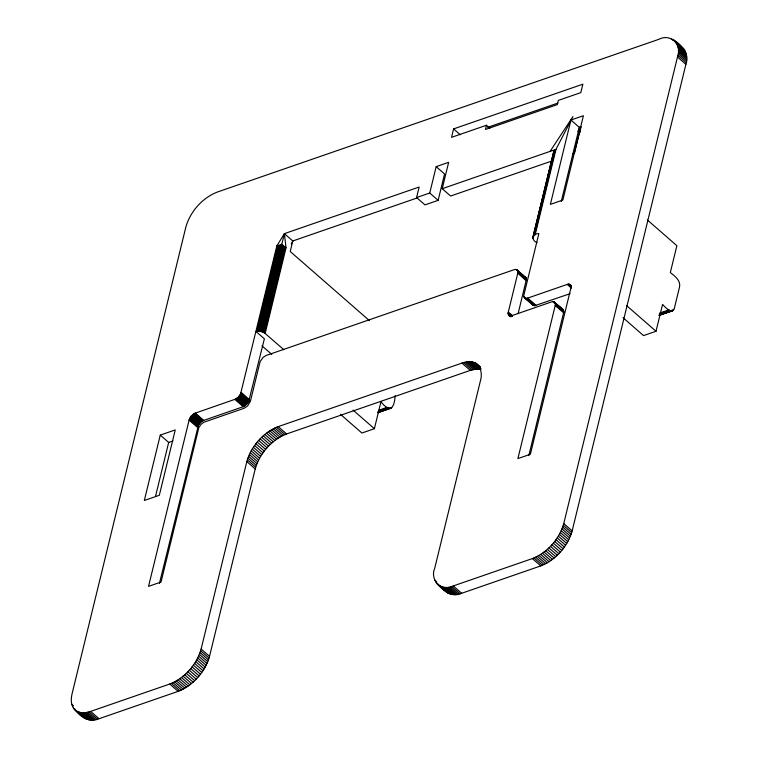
<?xml version="1.0" encoding="UTF-8"?>
<svg xmlns="http://www.w3.org/2000/svg" width="758" height="758" viewBox="0 0 758 758"><rect width="100%" height="100%" fill="white"/><g stroke="black" fill="none" stroke-linecap="round" stroke-linejoin="round"><path stroke-width="1.14" d="M472.262 361.973C480.79 363.395 482.666 373.77 480.42 380.8L434.732 568.216C429.54 579.984 441.611 592.273 453.256 585.943L532.372 558.58C547.428 552.658 559.347 539.09 563.753 523.579L677.491 57.002C682.683 45.243 670.612 32.954 658.967 39.274L217.224 192.096C202.178 198.009 190.258 211.577 185.843 227.087L72.105 693.665C70.797 699.028 70.665 705.613 74.871 709.782C80.784 717.286 89.615 722.924 99.033 718.726L178.149 691.353C193.205 685.44 205.124 671.872 209.53 656.362L255.219 468.937C259.634 453.426 271.554 439.858 286.6 433.946L470.282 370.397L476.526 369.061L480.657 369.298L472.262 361.973L468.122 361.737L463.508 362.561L278.205 426.612C263.149 432.534 251.23 446.102 246.824 461.613L201.135 649.028C196.72 664.539 184.8 678.107 169.745 684.029L90.638 711.392C85.569 713.183 79.097 713.742 74.871 709.782M435.973 582.485C442.302 589.591 451.285 598.375 461.66 593.277L540.776 565.904C555.822 559.991 567.742 546.423 572.157 530.913L685.895 64.335C689.894 53.619 681.499 44.495 672.829 39.463M536.986 242.626C530.96 240.476 532.249 233.189 538.862 233.616L524.005 294.549C522.982 296.899 525.379 299.344 527.71 298.093L567.211 284.43C569.542 283.179 571.939 285.624 570.916 287.974L530.373 454.269L517.894 458.59L555.226 305.474C556.249 303.115 553.852 300.68 551.521 301.921L512.02 315.593C509.689 316.844 507.291 314.399 508.315 312.04L517.771 273.259C518.794 270.909 516.397 268.465 514.066 269.715L266.124 355.483L263.225 357.255L260.079 361.718L250.396 401.276L247.695 405.852L244.114 408.268L203.893 422.234L201.031 424.357L198.909 427.379L161.018 582.049L148.54 586.37L189.311 419.297L191.139 416.199L194.626 413.366L235.577 399.106L238.429 396.984L240.561 393.961L276.841 245.914L284.402 233.644L419.165 187.018L416.597 197.563L425.001 204.887L438.143 200.339L444.567 173.98L436.172 166.656L429.739 193.015L416.597 197.563M518.102 313.67L526.298 279.854L525.787 277.561L524.422 276.803M528.809 455.634L563.753 312.069L563.251 309.766L553.473 301.684M579.955 132.631L580.874 126.832L579.339 127.363L561.271 201.486M160.27 435.101L144.333 500.479L159.313 495.296L175.25 429.919L160.27 435.101L168.674 442.435L172.957 440.957M155.532 496.338L168.674 442.435M159.455 583.376L198.463 425.058L200.851 422.168L203.75 420.396L243.972 406.44L248.539 402.081L264.381 338.807L255.977 331.473L260.278 331.237L264.523 332.914L283.814 349.684M256.735 331.265L277.589 245.706L281.834 244.18L284.402 233.644L292.806 240.968L417.544 197.819M257.559 331.142L278.413 245.573L282.061 245.867L286.031 247.847L265.167 333.416M258.431 331.094L279.295 245.526M259.35 331.123L280.204 245.554M260.278 331.237L281.133 245.677M261.197 331.435L282.061 245.867M262.107 331.71L282.971 246.142M262.979 332.051L283.833 246.483M263.784 332.449L284.648 246.89M264.523 332.914L285.378 247.345L281.834 244.18M340.494 414.342L361.907 433.026L374.386 428.706L380.933 401.816C389.915 412.958 394.264 408.875 395.174 395.648M486.484 125.259L485.452 129.476L557.329 104.604L558.352 100.388L580.817 92.618L582.874 84.185L453.597 128.907L451.541 137.34L486.484 125.259L489.839 128.187M552.724 160.705L450.622 196.028L442.217 188.695L448.651 162.335L436.172 166.656M532.789 237.481L553.937 150.861L555.974 149.345L572.934 116.59L550.09 151.382L442.217 188.695M532.846 238.05L553.937 150.861M533.424 235.956L554.278 150.397M533.026 238.628L534.144 234.061M536.086 226.073L536.92 222.653M538.313 216.949L539.98 210.099M542.207 200.974L543.041 197.554M544.433 191.85L545.267 188.429M546.66 182.725L548.328 175.875M552.771 157.626L553.615 154.196M533.878 235.548L554.733 149.98M534.447 235.198L555.301 149.629L550.09 151.382M535.11 234.914L555.974 149.345M570.935 120.029L550.374 204.385L562.853 200.065L583.414 115.718L570.935 120.029L579.339 127.363M580.874 126.832L574.45 153.192L572.915 153.732M623.114 317.773L643.533 335.595L656.011 331.274L662.568 304.384C664.51 306.62 672.223 315.12 674.355 308.279L679.528 287.036C680.959 280.602 674.753 275.893 670.318 272.596L676.875 245.706L647.427 220.019M577.871 131.541L579.851 127.183M291.224 243.934L292.806 240.968L290.229 251.514L369.43 320.625M390.853 408.268L377.825 412.74L379.711 411.357M672.99 310.543L658.863 315.347L661.346 313.935M487.631 127.372L557.841 103.079M524.754 297.932L533.158 305.266L534.76 305.692L570.12 293.659M378.915 410.192L387.234 407.311M659.507 313.12L668.869 309.889M378.488 411.016L387.85 407.785M660.123 313.594L669.475 310.354M378.071 411.727L388.475 408.136M659.706 314.305L670.1 310.704M381.795 410.647L389.072 408.126M666.538 312.135L673.824 309.615M377.664 412.314L389.1 408.363M660.332 314.532L670.726 310.932M379.332 411.888L391.81 407.567M660.957 314.456L673.436 310.136M378.27 412.418L391.365 407.975M659.451 315.319L672.488 310.837M276.841 245.914L278.413 245.573M84.176 717.873L81.75 715.258M673.824 40.127L683.943 49.099M676.25 42.742L684.654 50.066M671.749 38.923L673.426 40.392M676.856 43.812L685.26 51.146M677.368 44.978L685.763 52.311M677.766 46.238L686.161 53.562M678.05 47.574L686.454 54.898M678.239 48.986L686.634 56.319M678.306 50.473L686.71 57.807M678.268 52.027L686.672 59.361M678.116 53.638L686.521 60.962M677.86 55.296L686.265 62.63M677.491 57.002L685.895 64.335M453.597 128.907L460.314 134.772M626.572 305.588L656.011 331.274M569.703 284.335L571.38 285.794M569.163 284.184L570.85 285.652M568.566 284.155L571.087 286.353M567.903 284.241L571.267 287.168M567.211 284.43L571.409 288.097M429.739 193.015L438.143 200.339M554.013 301.826L563.251 309.766M555.131 302.897L563.526 310.221M517.013 269.867L525.787 277.561M516.558 269.621L526.071 278.015M555.311 303.437L563.706 310.771M516.018 269.469L522.736 275.334M552.876 301.656L554.553 303.115M557.916 306.052L560.437 308.25M517.847 271.222L526.251 278.556M555.387 304.053L563.781 311.386M517.932 271.847L526.327 279.171M555.358 304.735L563.753 312.069M517.904 272.529L526.298 279.854M555.226 305.474L563.62 312.798M517.771 273.259L526.166 280.593M527.71 298.093L536.114 305.427M527.009 298.282L535.413 305.616M526.355 298.368L534.76 305.692M523.92 296.577L534.153 305.663M524.1 297.127L533.158 305.266M524.384 297.581L533.613 305.521M508.315 312.04L512.512 315.707M508.182 312.779L512.38 316.446M508.154 313.461L511.517 316.389M508.23 314.077L510.75 316.276M508.41 314.617L510.93 316.816M508.694 315.072L510.371 316.541M476.744 363.916L480.174 366.881M475.749 363.262L480.136 367.024M474.669 362.712L480.553 367.848M473.504 362.286L481.065 368.881M470.945 361.774L479.35 369.099M469.562 361.689L477.966 369.023M468.122 361.737L476.526 369.061M466.634 361.888L475.029 369.222M465.09 362.172L473.485 369.497M463.508 362.561L471.902 369.895M461.887 363.073L470.282 370.397M563.753 523.579L572.157 530.913M563.279 525.322L571.684 532.656M562.701 527.094L571.106 534.428M562.019 528.894L570.423 536.219M561.242 530.695L569.637 538.028M560.361 532.514L568.765 539.848M559.395 534.324L567.799 541.657M558.343 536.133L566.738 543.458M557.196 537.924L565.601 545.248M555.974 539.687L564.378 547.011M554.685 541.411L563.09 548.745M553.321 543.107L561.725 550.431M551.9 544.756L560.304 552.08M550.422 546.338L558.826 553.672M548.896 547.873L557.291 555.207M547.323 549.342L555.718 556.666M545.713 550.725L554.107 558.059M544.073 552.042L552.478 559.366M542.415 553.264L550.81 560.598M540.738 554.401L549.133 561.735M539.052 555.443L547.447 562.777M537.365 556.381L545.769 563.715M535.688 557.225L544.083 564.558M534.02 557.954L542.415 565.288M532.372 558.58L540.776 565.904M353.076 410.116L374.386 428.706M261.984 345.837L271.8 354.403M241.129 392.407L249.524 399.741M240.892 393.175L249.297 400.508M278.205 426.612L286.6 433.946M240.561 393.961L248.965 401.295M240.144 394.757L248.539 402.081M276.556 427.237L284.961 434.561M239.642 395.534L248.037 402.858M239.064 396.282L247.468 403.616M274.889 427.967L283.293 435.3M238.429 396.984L246.833 404.317M237.756 397.637L246.151 404.962M273.212 428.801L281.616 436.134M453.256 585.943L461.66 593.277M237.036 398.215L245.44 405.539M236.306 398.708L244.711 406.032M451.635 586.455L460.04 593.779M271.525 429.748L279.929 437.072M235.577 399.106L243.972 406.44M450.053 586.844L458.457 594.177M234.847 399.409L243.252 406.733M269.839 430.79L278.243 438.115M448.509 587.128L456.913 594.452M447.021 587.279L455.416 594.613M268.161 431.927L276.566 439.252M445.581 587.317L453.976 594.651M444.197 587.242L452.602 594.575M266.503 433.15L274.908 440.483M442.88 587.043L451.285 594.376M434.855 580.24L436.542 581.708M441.639 586.73L450.044 594.064M440.474 586.304L448.878 593.628M439.394 585.754L447.798 593.088M436.684 583.461L446.803 592.424M264.864 434.467L273.268 441.791M263.253 435.85L271.658 443.184M261.681 437.319L270.085 444.643M260.155 438.844L268.55 446.178M258.677 440.436L267.072 447.77M257.246 442.085L265.651 449.418M255.891 443.781L264.286 451.105M254.593 445.505L262.998 452.839M253.38 447.267L261.775 454.601M252.234 449.058L260.638 456.392M251.182 450.858L259.577 458.192M250.206 452.678L258.611 460.002M249.335 454.487L257.739 461.821M248.558 456.297L256.953 463.631M247.875 458.097L256.27 465.421M195.356 413.072L203.75 420.396M194.626 413.366L203.03 420.699M247.298 459.869L255.692 467.193M193.896 413.773L202.291 421.097M193.167 414.266L201.562 421.59M246.824 461.613L255.219 468.937M192.447 414.844L200.851 422.168M191.774 415.488L200.169 422.822M191.139 416.199L199.534 423.523M190.561 416.947L198.966 424.272M190.059 417.724L198.463 425.058M189.642 418.511L198.037 425.844M189.311 419.297L197.705 426.631M189.074 420.074L197.478 427.398M201.135 649.028L209.53 656.362M200.662 650.771L209.056 658.105M200.084 652.543L208.478 659.877M199.401 654.344L207.796 661.668M198.615 656.144L207.019 663.477M197.743 657.963L206.138 665.297M196.777 659.773L205.172 667.106M195.716 661.582L204.12 668.907M194.579 663.364L202.973 670.697M193.356 665.126L201.761 672.46M192.058 666.86L200.463 674.194M190.703 668.556L199.098 675.88M189.282 670.195L197.677 677.529M187.794 671.787L196.199 679.121M186.269 673.322L194.673 680.656M184.696 674.781L193.101 682.115M183.085 676.174L191.49 683.508M181.446 677.491L189.851 684.815M179.788 678.713L188.192 686.047M178.111 679.85L186.515 687.184M176.424 680.892L184.829 688.226M174.738 681.83L183.142 689.164M173.061 682.674L181.465 689.998M171.393 683.403L179.798 690.737M169.745 684.029L178.149 691.353M90.638 711.392L99.033 718.726M89.018 711.904L97.422 719.228M87.435 712.293L95.83 719.626M85.891 712.567L94.295 719.901M84.394 712.728L92.798 720.062M82.954 712.766L91.358 720.1M81.57 712.691L89.975 720.024M71.839 704.438L73.517 705.897M80.263 712.492L88.658 719.825M79.022 712.179L87.416 719.513M78.624 711.989L81.144 714.188M73.346 707.934L75.033 709.393M77.856 711.753L86.251 719.077M74.057 708.901L85.171 718.537M532.504 304.451L532.249 303.295M284.402 233.644L286.031 247.847"/></g></svg>
